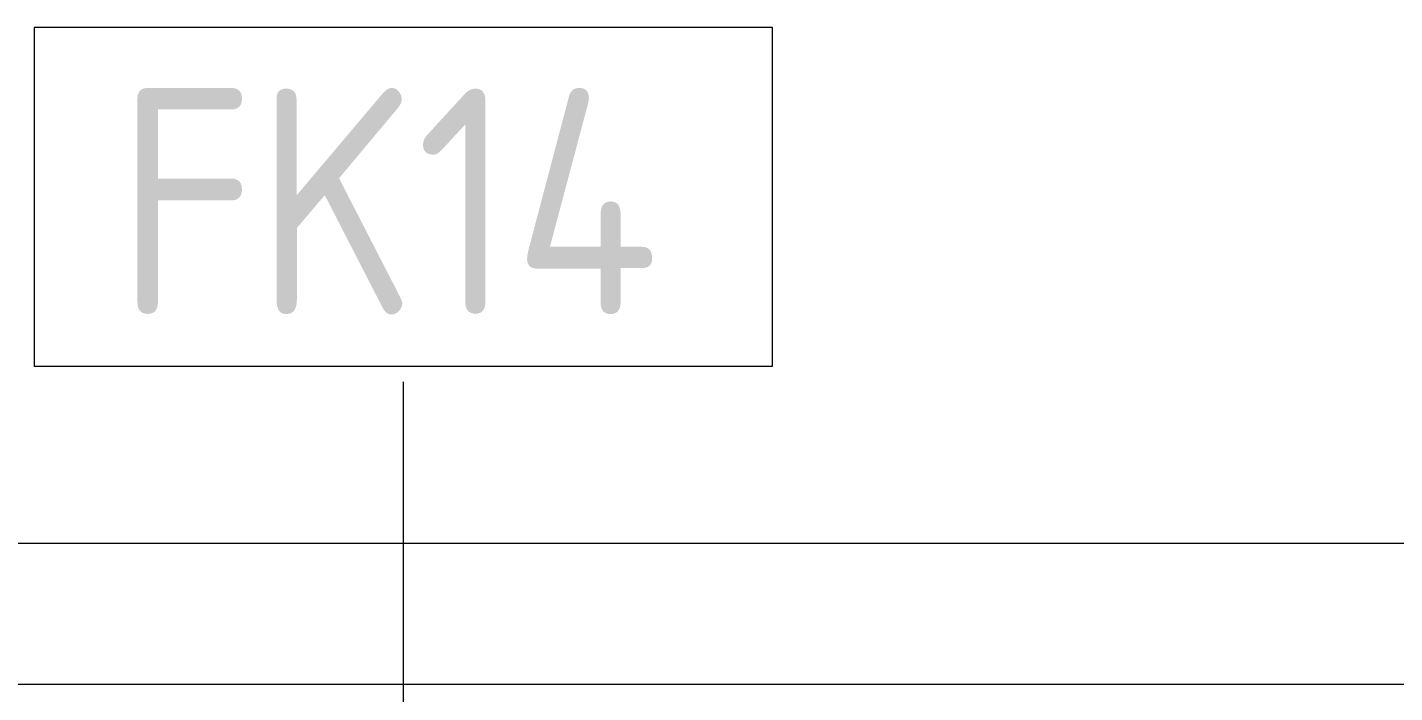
# Model space of a CAD drawing. Header units: millimetres. Extents: x 35144 to 233944, y -8553 to 29000.
# Drawn here: x 44581 to 45791, y 27217 to 27807 of the extents above; entities that cross this region are included whole.
import ezdxf

# ---------------------------------------------------------------- set-up
doc = ezdxf.new("R2010")
doc.units = ezdxf.units.MM
doc.layers.add('A-WALL-1', color=7, linetype='Continuous', lineweight=9, true_color=0xc0c0c0)
doc.layers.add('S-WALL-ANLY', color=7, linetype='Continuous', lineweight=13, true_color=0x008040)
doc.layers.add('A-WALL-IDEN', color=7, linetype='Continuous', lineweight=9)
doc.styles.add('GOST Common', font='GOST_Common.ttf', dxfattribs={"width": 0.9, "height": 200})

# ---------------------------------------------------------------- blocks, each defined once
blk = doc.blocks.new('М_стена_0001 - Типоразмер_без рамки-25382661-План отделки стен 1 этажа в осях 17-23')
at = {"layer": 'A-WALL-IDEN'}
for p, q in [((3.258, 1.523), (-3.273, 1.523)), ((-3.273, 1.523), (-3.273, -1.477)), ((3.258, -1.477), (3.258, 1.523)), ((-3.273, -1.477), (3.258, -1.477))]:
    blk.add_line(p, q, dxfattribs=at)

msp = doc.modelspace()

# ---------------------------------------------------------------- linework, layer by layer
at = {"layer": 'A-WALL-1'}
msp.add_line((42160, 27350), (50860, 27350), dxfattribs=at)
at = {"layer": 'A-WALL-IDEN'}
msp.add_line((44913.8, 26995.6), (44913.8, 27492.8), dxfattribs=at)
at = {"layer": 'S-WALL-ANLY'}
msp.add_line((44560, 27225), (47660, 27225), dxfattribs=at)

# ---------------------------------------------------------------- block references
at = {"layer": 'A-WALL-IDEN', "xscale": 99.99999999999993, "yscale": 99.99999999999993, "zscale": 99.99999999999993}
msp.add_blockref('М_стена_0001 - Типоразмер_без рамки-25382661-План отделки стен 1 этажа в осях 17-23', (44914.6, 27654.4), dxfattribs=at)

# ---------------------------------------------------------------- texts
at = {"layer": 'A-WALL-IDEN', "insert": (44660.1, 27752.4), "char_height": 200, "width": 627.721, "attachment_point": 1, "style": 'GOST Common'}
msp.add_mtext('FK14', dxfattribs=at)

doc.saveas('drawing.dxf')
